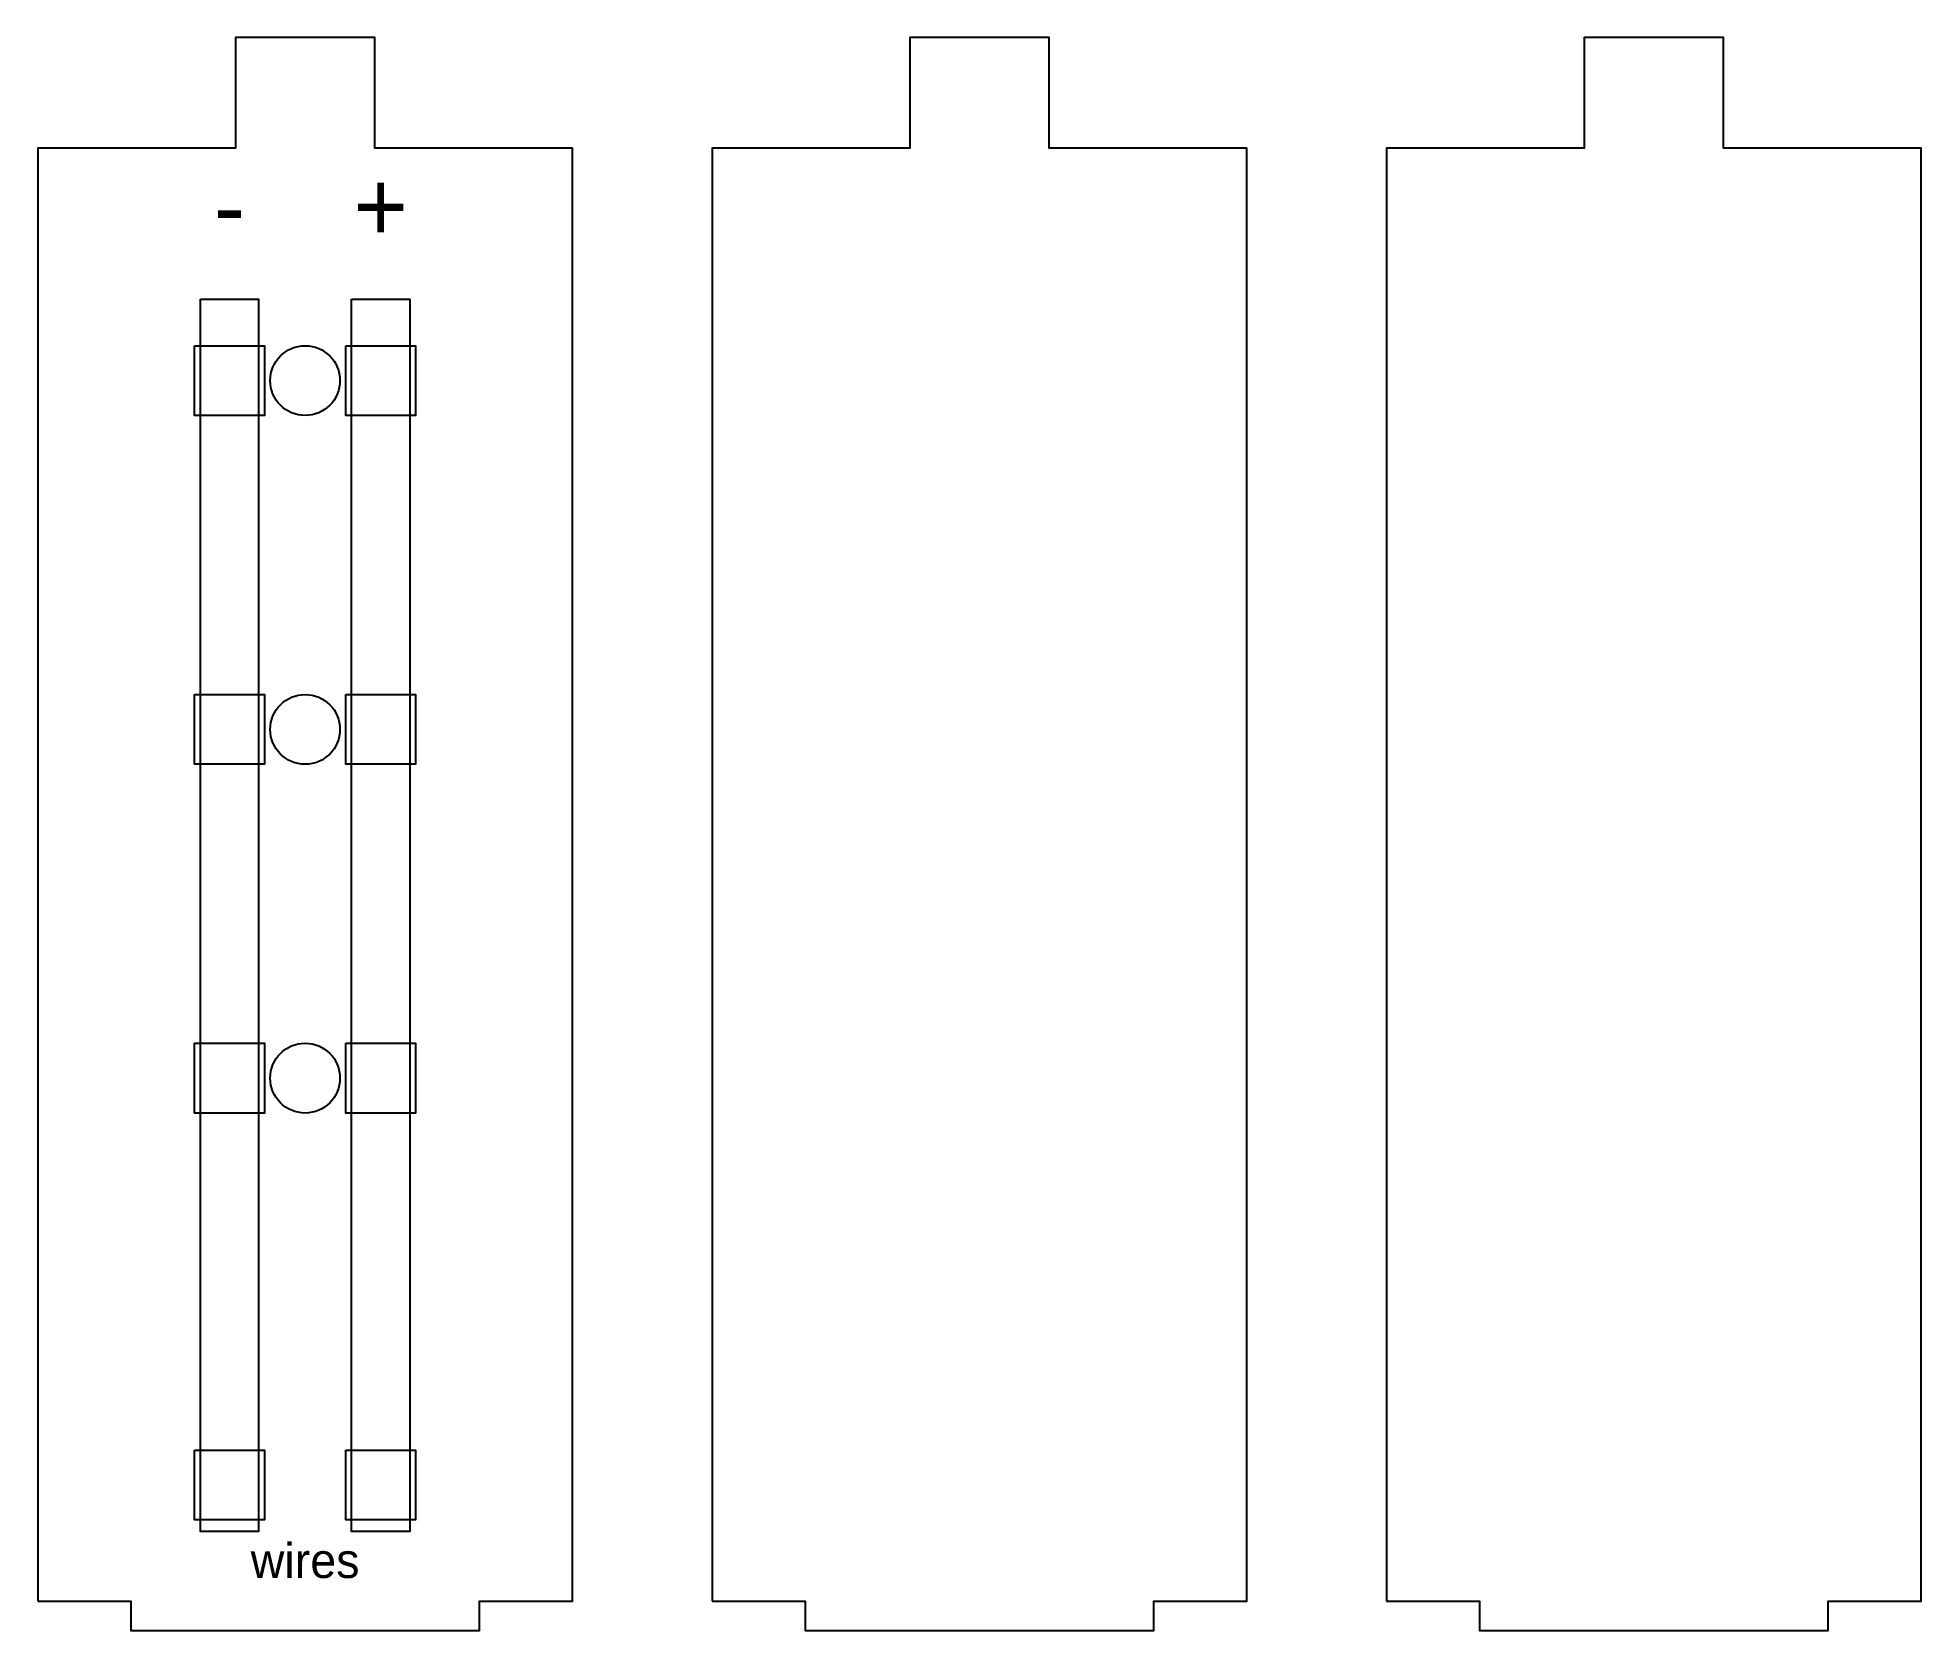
# Model space of a CAD drawing. Header units: millimetres. Extents: x 6 to 168, y 3 to 140.
import ezdxf
from ezdxf.enums import TextEntityAlignment as Align

# ---------------------------------------------------------------- set-up
doc = ezdxf.new("R2010")
doc.units = ezdxf.units.MM
doc.layers.add('CUT', color=1, linetype='CONTINUOUS')
doc.layers.add('ENGRAVE', color=7, linetype='CONTINUOUS')

msp = doc.modelspace()

# ---------------------------------------------------------------- linework, layer by layer
at = {"layer": 'CUT'}
for points in [[(6, 5.5), (14, 5.5), (14, 3), (44, 3), (44, 5.5), (52, 5.5), (52, 130.5), (35, 130.5), (35, 140), (23, 140), (23, 130.5), (6, 130.5)], [(64, 5.5), (72, 5.5), (72, 3), (102, 3), (102, 5.5), (110, 5.5), (110, 130.5), (93, 130.5), (93, 140), (81, 140), (81, 130.5), (64, 130.5)], [(122, 5.5), (130, 5.5), (130, 3), (160, 3), (160, 5.5), (168, 5.5), (168, 130.5), (151, 130.5), (151, 140), (139, 140), (139, 130.5), (122, 130.5)]]:
    msp.add_lwpolyline(points, close=True, dxfattribs=at)
at = {"layer": 'ENGRAVE'}
for points in [[(20, 117.5), (25, 117.5), (25, 11.5), (20, 11.5)], [(33, 117.5), (38, 117.5), (38, 11.5), (33, 11.5)], [(19.5, 113.5), (25.5, 113.5), (25.5, 107.5), (19.5, 107.5)], [(32.5, 113.5), (38.5, 113.5), (38.5, 107.5), (32.5, 107.5)], [(19.5, 83.5), (25.5, 83.5), (25.5, 77.5), (19.5, 77.5)], [(32.5, 83.5), (38.5, 83.5), (38.5, 77.5), (32.5, 77.5)], [(19.5, 53.5), (25.5, 53.5), (25.5, 47.5), (19.5, 47.5)], [(32.5, 53.5), (38.5, 53.5), (38.5, 47.5), (32.5, 47.5)], [(19.5, 18.5), (25.5, 18.5), (25.5, 12.5), (19.5, 12.5)], [(32.5, 18.5), (38.5, 18.5), (38.5, 12.5), (32.5, 12.5)]]:
    msp.add_lwpolyline(points, close=True, dxfattribs=at)
for centre in [(29, 110.5), (29, 80.5), (29, 50.5)]:
    msp.add_circle(centre, 3, dxfattribs=at)

# ---------------------------------------------------------------- texts
for s, height, p in [('+', 6, (35.5, 122.5)), ('-', 6, (22.5, 122.5)), ('wires', 3, (29, 7.5))]:
    msp.add_text(s, height=height, dxfattribs=at).set_placement(p, align=Align.CENTER)

doc.saveas('drawing.dxf')
